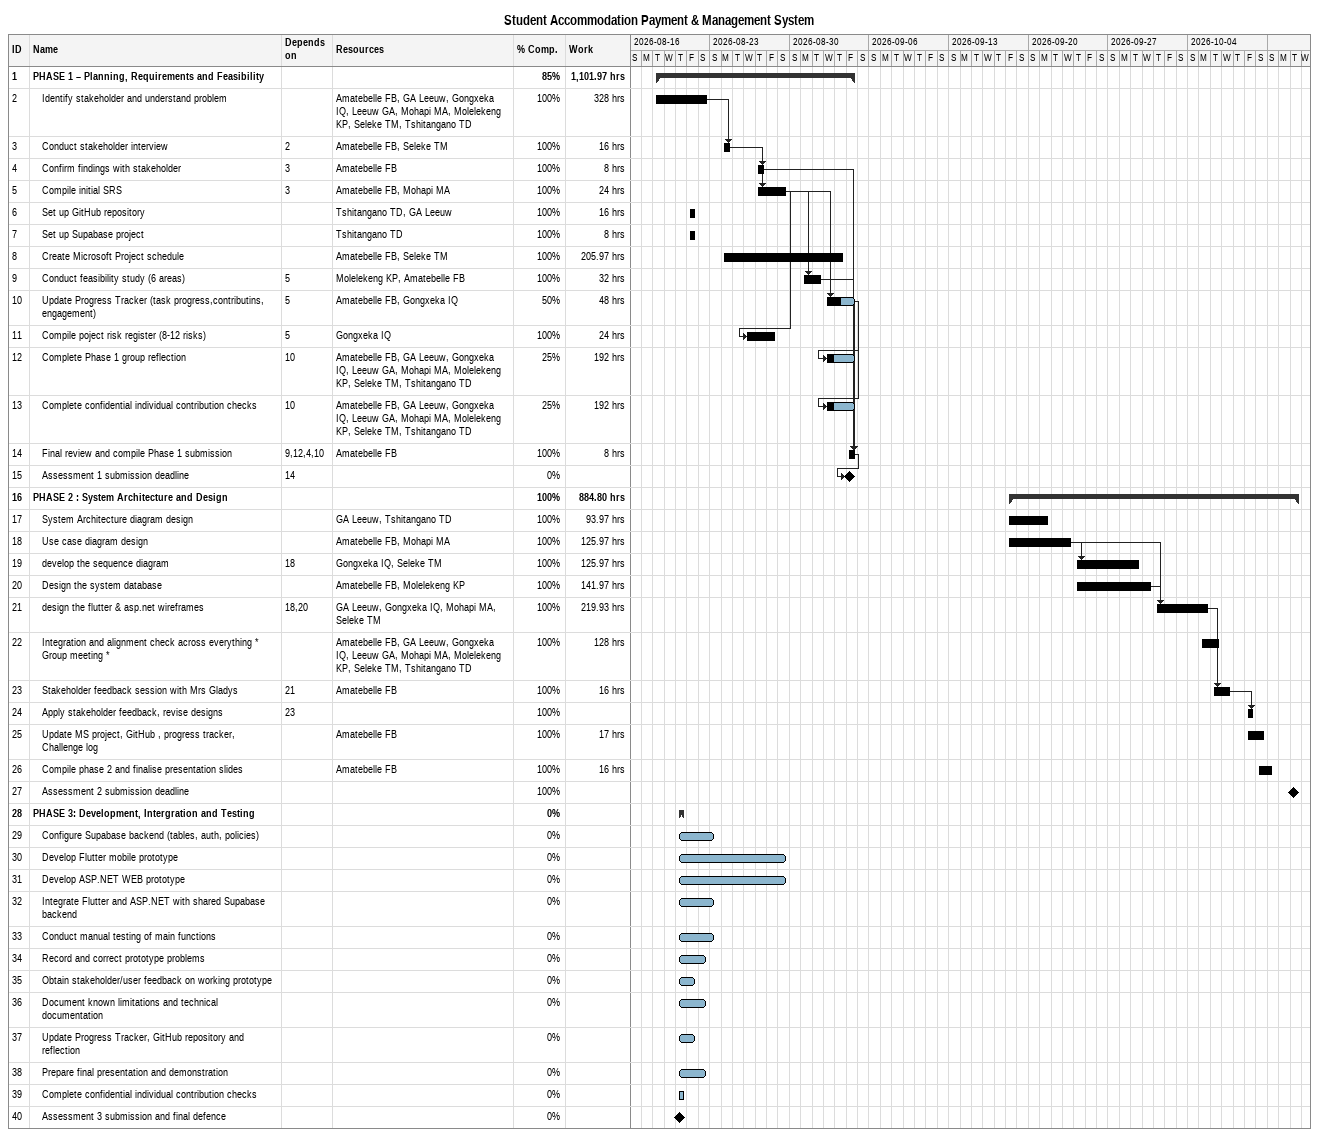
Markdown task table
Student Accommodation Payment & Management System

| ID | Level | Task | Start | Finish | Predecessors | Resources | % complete | Work (h) |
|---|---|---|---|---|---|---|---|---|
| 1 | 1 | **PHASE 1 – Planning, Requirements and Feasibility** | 2026-08-18 | 2026-09-04 |  |  | 85 | 1101.97 |
| 2 | 2 | Identify stakeholder and understand problem | 2026-08-18 | 2026-08-22 |  | Amatebelle FB, GA Leeuw, Gongxeka IQ, Leeuw GA, Mohapi MA, Molelekeng KP, Seleke TM, Tshitangano TD | 100 | 328 |
| 3 | 2 | Conduct stakeholder interview | 2026-08-24 | 2026-08-24 | 2 | Amatebelle FB, Seleke TM | 100 | 16 |
| 4 | 2 | Confirm findings with stakeholder | 2026-08-27 | 2026-08-27 | 3 | Amatebelle FB | 100 | 8 |
| 5 | 2 | Compile initial SRS | 2026-08-27 | 2026-08-29 | 3 | Amatebelle FB, Mohapi MA | 100 | 24 |
| 6 | 2 | Set up GitHub repository | 2026-08-21 | 2026-08-21 |  | Tshitangano TD, GA Leeuw | 100 | 16 |
| 7 | 2 | Set up Supabase project | 2026-08-21 | 2026-08-21 |  | Tshitangano TD | 100 | 8 |
| 8 | 2 | Create Microsoft Project schedule | 2026-08-24 | 2026-09-03 |  | Amatebelle FB, Seleke TM | 100 | 205.97 |
| 9 | 2 | Conduct feasibility study (6 areas) | 2026-08-31 | 2026-09-01 | 5 | Molelekeng KP, Amatebelle FB | 100 | 32 |
| 10 | 2 | Update Progress Tracker (task progress,contributins, engagement) | 2026-09-02 | 2026-09-04 | 5 | Amatebelle FB, Gongxeka IQ | 50 | 48 |
| 11 | 2 | Compile poject risk register (8-12 risks) | 2026-08-26 | 2026-08-28 | 5 | Gongxeka IQ | 100 | 24 |
| 12 | 2 | Complete Phase 1 group reflection | 2026-09-02 | 2026-09-04 | 10 | Amatebelle FB, GA Leeuw, Gongxeka IQ, Leeuw GA, Mohapi MA, Molelekeng KP, Seleke TM, Tshitangano TD | 25 | 192 |
| 13 | 2 | Complete confidential individual contribution checks | 2026-09-02 | 2026-09-04 | 10 | Amatebelle FB, GA Leeuw, Gongxeka IQ, Leeuw GA, Mohapi MA, Molelekeng KP, Seleke TM, Tshitangano TD | 25 | 192 |
| 14 | 2 | Final review and compile Phase 1 submission | 2026-09-04 | 2026-09-04 | 9, 12, 4, 10 | Amatebelle FB | 100 | 8 |
| 15 | 2 | Assessment 1 submission deadline (milestone) | 2026-09-04 | 2026-09-04 | 14 |  | 0 |  |
| 16 | 1 | **PHASE 2 : System Architecture and Design** | 2026-09-18 | 2026-10-13 |  |  | 100 | 884.80 |
| 17 | 2 | System Architecture diagram design | 2026-09-18 | 2026-09-21 |  | GA Leeuw, Tshitangano TD | 100 | 93.97 |
| 18 | 2 | Use case diagram design | 2026-09-18 | 2026-09-23 |  | Amatebelle FB, Mohapi MA | 100 | 125.97 |
| 19 | 2 | develop the sequence diagram | 2026-09-24 | 2026-09-29 | 18 | Gongxeka IQ, Seleke TM | 100 | 125.97 |
| 20 | 2 | Design the system database | 2026-09-24 | 2026-09-30 |  | Amatebelle FB, Molelekeng KP | 100 | 141.97 |
| 21 | 2 | design the flutter & asp.net wireframes | 2026-10-01 | 2026-10-05 | 18, 20 | GA Leeuw, Gongxeka IQ, Mohapi MA, Seleke TM | 100 | 219.93 |
| 22 | 2 | Integration and alignment check across everything * Group meeting * | 2026-10-05 | 2026-10-06 |  | Amatebelle FB, GA Leeuw, Gongxeka IQ, Leeuw GA, Mohapi MA, Molelekeng KP, Seleke TM, Tshitangano TD | 100 | 128 |
| 23 | 2 | Stakeholder feedback session with Mrs Gladys | 2026-10-06 | 2026-10-07 | 21 | Amatebelle FB | 100 | 16 |
| 24 | 2 | Apply stakeholder feedback, revise designs | 2026-10-09 | 2026-10-09 | 23 |  | 100 |  |
| 25 | 2 | Update MS project, GitHub , progress tracker, Challenge log | 2026-10-09 | 2026-10-10 |  | Amatebelle FB | 100 | 17 |
| 26 | 2 | Compile phase 2 and finalise presentation slides | 2026-10-10 | 2026-10-11 |  | Amatebelle FB | 100 | 16 |
| 27 | 2 | Assessment 2 submission deadline (milestone) | 2026-10-13 | 2026-10-13 |  |  | 100 |  |
| 28 | 1 | **PHASE 3: Development, Intergration and Testing** | 2026-08-20 | 2026-08-20 |  |  | 0 |  |
| 29 | 2 | Configure Supabase backend (tables, auth, policies) | 2026-08-20 | 2026-08-23 |  |  | 0 |  |
| 30 | 2 | Develop Flutter mobile prototype | 2026-08-20 | 2026-08-29 |  |  | 0 |  |
| 31 | 2 | Develop ASP.NET WEB prototype | 2026-08-20 | 2026-08-29 |  |  | 0 |  |
| 32 | 2 | Integrate Flutter and ASP.NET with shared Supabase backend | 2026-08-20 | 2026-08-23 |  |  | 0 |  |
| 33 | 2 | Conduct manual testing of main functions | 2026-08-20 | 2026-08-23 |  |  | 0 |  |
| 34 | 2 | Record and correct prototype problems | 2026-08-20 | 2026-08-22 |  |  | 0 |  |
| 35 | 2 | Obtain stakeholder/user feedback on working prototype | 2026-08-20 | 2026-08-21 |  |  | 0 |  |
| 36 | 2 | Document known limitations and technical documentation | 2026-08-20 | 2026-08-22 |  |  | 0 |  |
| 37 | 2 | Update Progress Tracker, GitHub repository and reflection | 2026-08-20 | 2026-08-21 |  |  | 0 |  |
| 38 | 2 | Prepare final presentation and demonstration | 2026-08-20 | 2026-08-22 |  |  | 0 |  |
| 39 | 2 | Complete confidential individual contribution checks | 2026-08-20 | 2026-08-20 |  |  | 0 |  |
| 40 | 2 | Assessment 3 submission and final defence (milestone) | 2026-08-20 | 2026-08-20 |  |  | 0 |  |
